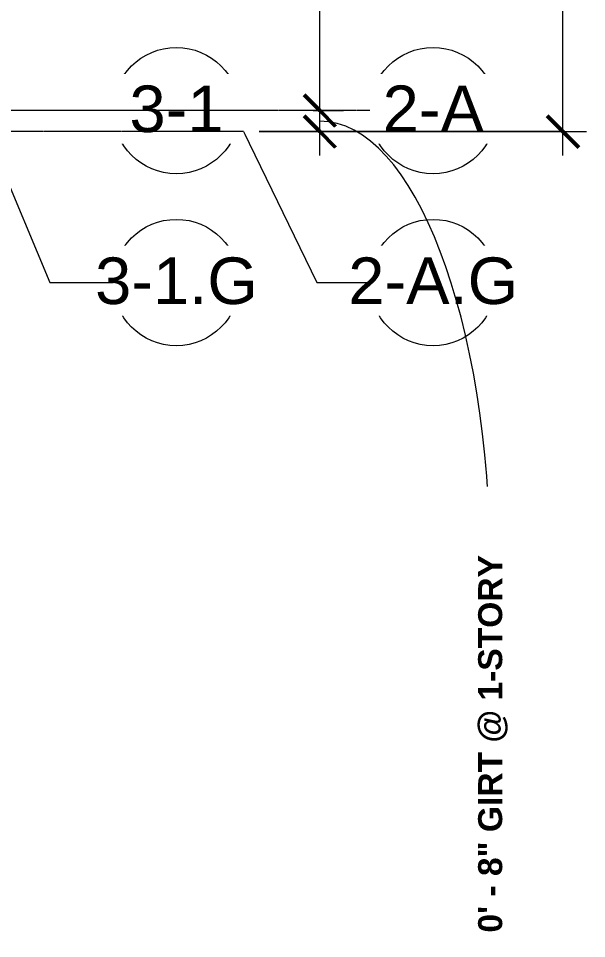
# Model space of a CAD drawing. Header units: inches. Extents: x 23906 to 26777, y -23220 to -20467.
# Drawn here: x 26450.4 to 26666.2, y -23101.9 to -22752.3 of the extents above; entities that cross this region are included whole.
import ezdxf

# ---------------------------------------------------------------- set-up
doc = ezdxf.new("R2010")
doc.units = ezdxf.units.IN
doc.header["$MEASUREMENT"] = 0
doc.linetypes.add('Grid Line 1_2_', pattern=[0.875, 0.5, -0.125, 0.125, -0.125])
for name, color, linetype, lineweight in [('A-ANNO-DIMS', 211, 'Continuous', 9), ('A-ANNO-DIMS-96', 211, 'Continuous', 9), ('S-GRID', 1, 'Continuous', 9), ('S-GRID-IDEN', 1, 'Continuous', 9)]:
    doc.layers.add(name, color=color, linetype=linetype, lineweight=lineweight)
doc.styles.add('Arial', font='arial.ttf', dxfattribs={"height": 17.703593})
doc.styles.add('Arial_B', font='arialbd.ttf', dxfattribs={"height": 9.132806})
doc.dimstyles.new('OD_Dimension_-_1_16__Tol_', dxfattribs={"dimscale": 12, "dimtxt": 9, "dimasz": 1, "dimexe": 0.75, "dimexo": 0.5, "dimgap": 0.5, "dimtad": 1, "dimdec": 4, "dimrnd": 0.0625, "dimzin": 1, "dimdsep": 46, "dimlunit": 4, "dimtxsty": 'Arial_B', "dimblk1": 'OBLIQUE', "dimblk2": 'OBLIQUE', "dimsah": 1, "dimcen": 0.09, "dimdle": 0.75, "dimazin": 0, "dimtfac": 1, "dimtdec": 4, "dimtix": 1, "dimtmove": 1, "dimatfit": 3, "dimfxl": 1, "dimtvp": 1, "dimtfill": 1, "dimfrac": 2, "dimtolj": 1, "dimtzin": 0, "dimlwd": 13, "dimlwe": 13, "dimarcsym": 2})
doc.dimstyles.new('OD_Dimension_-_1_16__Tol__1', dxfattribs={"dimscale": 12, "dimtxt": 9, "dimasz": 1, "dimexe": 0.75, "dimexo": 0.5, "dimgap": 0.5, "dimtad": 1, "dimdec": 4, "dimrnd": 0.0625, "dimzin": 1, "dimdsep": 46, "dimlunit": 4, "dimtxsty": 'Arial_B', "dimblk1": 'OBLIQUE', "dimblk2": 'OBLIQUE', "dimsah": 1, "dimcen": 0.09, "dimdle": 0.75, "dimazin": 0, "dimtfac": 1, "dimtdec": 4, "dimtix": 1, "dimtmove": 0, "dimatfit": 3, "dimfxl": 1, "dimtvp": 1, "dimtfill": 1, "dimfrac": 2, "dimtolj": 1, "dimtzin": 0, "dimlwd": 13, "dimlwe": 13, "dimarcsym": 2})

# ---------------------------------------------------------------- blocks, each defined once
blk = doc.blocks.new('Grid - Grid Head - Circle-14747-Enlarged First Floor Plan _East_')
at = {"layer": 'S-GRID-IDEN'}
blk.add_circle((0, 0), 0.25, dxfattribs=at)
blk = doc.blocks.new('DIMBLOCK1-Enlarged First Floor Plan _East_')
at = {"layer": 'A-ANNO-DIMS-96', "lineweight": 50}
for p, q in [((26564.92, -22787.3), (26558.92, -22781.3)), ((26564.92, -22795.3), (26558.92, -22789.3)), ((26564.92, -22787.3), (26570.92, -22793.3)), ((26564.92, -22795.3), (26570.92, -22801.3))]:
    blk.add_line(p, q, dxfattribs=at)
at = {"layer": 'A-ANNO-DIMS-96', "lineweight": 13}
for p, q in [((26562.44, -22787.3), (26573.92, -22787.3)), ((26564.92, -22787.3), (26562.44, -22787.3)), ((26564.92, -22804.3), (26564.92, -22787.3)), ((26541.9, -22795.3), (26573.92, -22795.3)), ((26564.92, -22795.3), (26541.9, -22795.3))]:
    blk.add_line(p, q, dxfattribs=at)
blk.add_ellipse((26564.92, -22960.3), major_axis=(0, 169), ratio=0.382739, start_param=4.712389, end_param=6.283185, dxfattribs=at)
at = {"layer": 'A-ANNO-DIMS-96', "color": 0, "lineweight": 13, "insert": (26625.04, -23099.59), "char_height": 9.1328, "width": 167.1429, "attachment_point": 1, "rotation": 90, "line_spacing_factor": 0.938532, "style": 'Arial_B', "bg_fill": 3, "box_fill_scale": 1.25, "bg_fill_color": 0, "bg_fill_transparency": 0}
blk.add_mtext('0\' - 8" GIRT @ 1-STORY', dxfattribs=at)
blk = doc.blocks.new('_Oblique')
at = {"color": 0, "linetype": 'ByBlock', "lineweight": -2}
blk.add_line((-0.5, -0.5), (0.5, 0.5), dxfattribs=at)
blk = doc.blocks.new('DIMBLOCK2-Enlarged First Floor Plan _East_')
at = {"layer": 'A-ANNO-DIMS-96', "lineweight": 50}
for p, q in [((26564.92, -22543.05), (26558.92, -22537.05)), ((26564.92, -22543.05), (26570.92, -22549.05)), ((26564.92, -22787.3), (26558.92, -22781.3)), ((26564.92, -22787.3), (26570.92, -22793.3))]:
    blk.add_line(p, q, dxfattribs=at)
at = {"layer": 'A-ANNO-DIMS-96', "lineweight": 13}
for p, q in [((26562.44, -22543.05), (26573.92, -22543.05)), ((26564.92, -22543.05), (26562.44, -22543.05)), ((26564.92, -22787.3), (26564.92, -22543.05)), ((26562.44, -22787.3), (26573.92, -22787.3)), ((26564.92, -22787.3), (26562.44, -22787.3))]:
    blk.add_line(p, q, dxfattribs=at)
at = {"layer": 'A-ANNO-DIMS-96', "color": 0, "lineweight": 13, "insert": (26547.22, -22695.68), "char_height": 9.1328, "width": 73.2, "attachment_point": 1, "rotation": 90, "line_spacing_factor": 0.938532, "style": 'Arial_B', "bg_fill": 3, "box_fill_scale": 1.25, "bg_fill_color": 0, "bg_fill_transparency": 0}
blk.add_mtext('20\' - 4 1/4"', dxfattribs=at)
blk = doc.blocks.new('DIMBLOCK12-Enlarged First Floor Plan _East_')
at = {"layer": 'A-ANNO-DIMS-96', "lineweight": 13}
for p, q in [((26657.23, -22804.3), (26657.23, -22350.55)), ((26589.9, -22359.55), (26666.23, -22359.55)), ((26657.23, -22359.55), (26589.9, -22359.55)), ((26541.9, -22795.3), (26666.23, -22795.3)), ((26657.23, -22795.3), (26541.9, -22795.3))]:
    blk.add_line(p, q, dxfattribs=at)
at = {"layer": 'A-ANNO-DIMS-96', "lineweight": 50}
for p, q in [((26657.23, -22359.55), (26651.23, -22353.55)), ((26657.23, -22359.55), (26663.23, -22365.55)), ((26657.23, -22795.3), (26651.23, -22789.3)), ((26657.23, -22795.3), (26663.23, -22801.3))]:
    blk.add_line(p, q, dxfattribs=at)
at = {"layer": 'A-ANNO-DIMS-96', "color": 0, "lineweight": 13, "insert": (26639.52, -22607.93), "char_height": 9.1328, "width": 73.2, "attachment_point": 1, "rotation": 90, "line_spacing_factor": 0.938532, "style": 'Arial_B', "bg_fill": 3, "box_fill_scale": 1.25, "bg_fill_color": 0, "bg_fill_transparency": 0}
blk.add_mtext('36\' - 3 3/4"', dxfattribs=at)

msp = doc.modelspace()

# ---------------------------------------------------------------- linework, layer by layer
at = {"layer": 'S-GRID'}
msp.add_line((26438.39177, -22795.30281), (26462.39177, -22852.62351), dxfattribs=at)

# ---------------------------------------------------------------- block references
at = {"layer": 'S-GRID-IDEN', "xscale": 95.99999999999994, "yscale": 95.99999999999994, "zscale": 95.99999999999994, "rotation": 89.9999999999998}
for p in [(26510.39177, -22787.30281), (26607.90261, -22787.30281), (26510.39177, -22852.62351), (26607.90261, -22852.62351)]:
    msp.add_blockref('Grid - Grid Head - Circle-14747-Enlarged First Floor Plan _East_', p, dxfattribs=at)

# ---------------------------------------------------------------- next in the draw order: texts
at = {"layer": 'S-GRID-IDEN', "char_height": 17.703593, "attachment_point": 2, "line_spacing_factor": 0.938532, "style": 'Arial', "bg_fill": 3, "box_fill_scale": 1.25, "bg_fill_color": 0, "bg_fill_transparency": 0}
for s, insert, width in [('3-1', (26510.48926, -22777.77306), 42.552), ('2-A', (26608.0001, -22777.77306), 45.792), ('3-1.G', (26510.48926, -22843.09377), 73.656), ('2-A.G', (26608.0001, -22843.09377), 76.896)]:
    msp.add_mtext(s, dxfattribs=dict(at, insert=insert, width=width))

# ---------------------------------------------------------------- next in the draw order: linework, layer by layer
at = {"layer": 'S-GRID', "linetype": 'Grid Line 1_2_'}
for p, q in [((26486.39177, -22787.30281), (24012.51838, -22787.30281)), ((26583.90261, -22787.30281), (24110.3815, -22787.30281)), ((26535.90261, -22795.30281), (24198.02235, -22795.30281))]:
    msp.add_line(p, q, dxfattribs=at)
at = {"layer": 'S-GRID'}
for p, q in [((26535.90261, -22795.30281), (26563.77648, -22852.62351)), ((26462.39177, -22852.62351), (26486.39177, -22852.62351)), ((26563.77648, -22852.62351), (26583.90261, -22852.62351))]:
    msp.add_line(p, q, dxfattribs=at)

# ---------------------------------------------------------------- next in the draw order: dimensions: what is measured, and where the dimension line sits
at = {"layer": 'A-ANNO-DIMS', "lineweight": 13}
dim = msp.add_linear_dim(base=(26564.92359, -22787.30281), p1=(26535.90261, -22795.30281), p2=(26556.4383, -22787.30281), angle=90, dimstyle='OD_Dimension_-_1_16__Tol_', override={"dimpost": '<>GIRT @ 1-STORY', "dimfxl": 22.038939}, dxfattribs=at)
dim.commit()
dim.dimension.update_dxf_attribs({"geometry": 'DIMBLOCK1-Enlarged First Floor Plan _East_', "text_midpoint": (26631.13312, -23016.01577), "dimtype": 160, "text_rotation": 90})

# ---------------------------------------------------------------- next in the draw order: dimensions: what is measured, and where the dimension line sits
dim = msp.add_linear_dim(base=(26564.92359, -22543.05281), p1=(26556.4383, -22787.30281), p2=(26556.4383, -22543.05281), angle=90, dimstyle='OD_Dimension_-_1_16__Tol__1', override={"dimpost": '<>', "dimfxl": 244.25}, dxfattribs=at)
dim.commit()
dim.dimension.update_dxf_attribs({"geometry": 'DIMBLOCK2-Enlarged First Floor Plan _East_', "text_midpoint": (26554.20144, -22665.17781)})

# ---------------------------------------------------------------- next in the draw order: dimensions: what is measured, and where the dimension line sits
dim = msp.add_linear_dim(base=(26657.22619, -22359.55281), p1=(26535.90261, -22795.30281), p2=(26583.90261, -22359.55281), angle=90, dimstyle='OD_Dimension_-_1_16__Tol__1', override={"dimpost": '<>', "dimfxl": 438.385746}, dxfattribs=at)
dim.commit()
dim.dimension.update_dxf_attribs({"geometry": 'DIMBLOCK12-Enlarged First Floor Plan _East_', "text_midpoint": (26646.50404, -22577.42781)})

doc.saveas('drawing.dxf')
